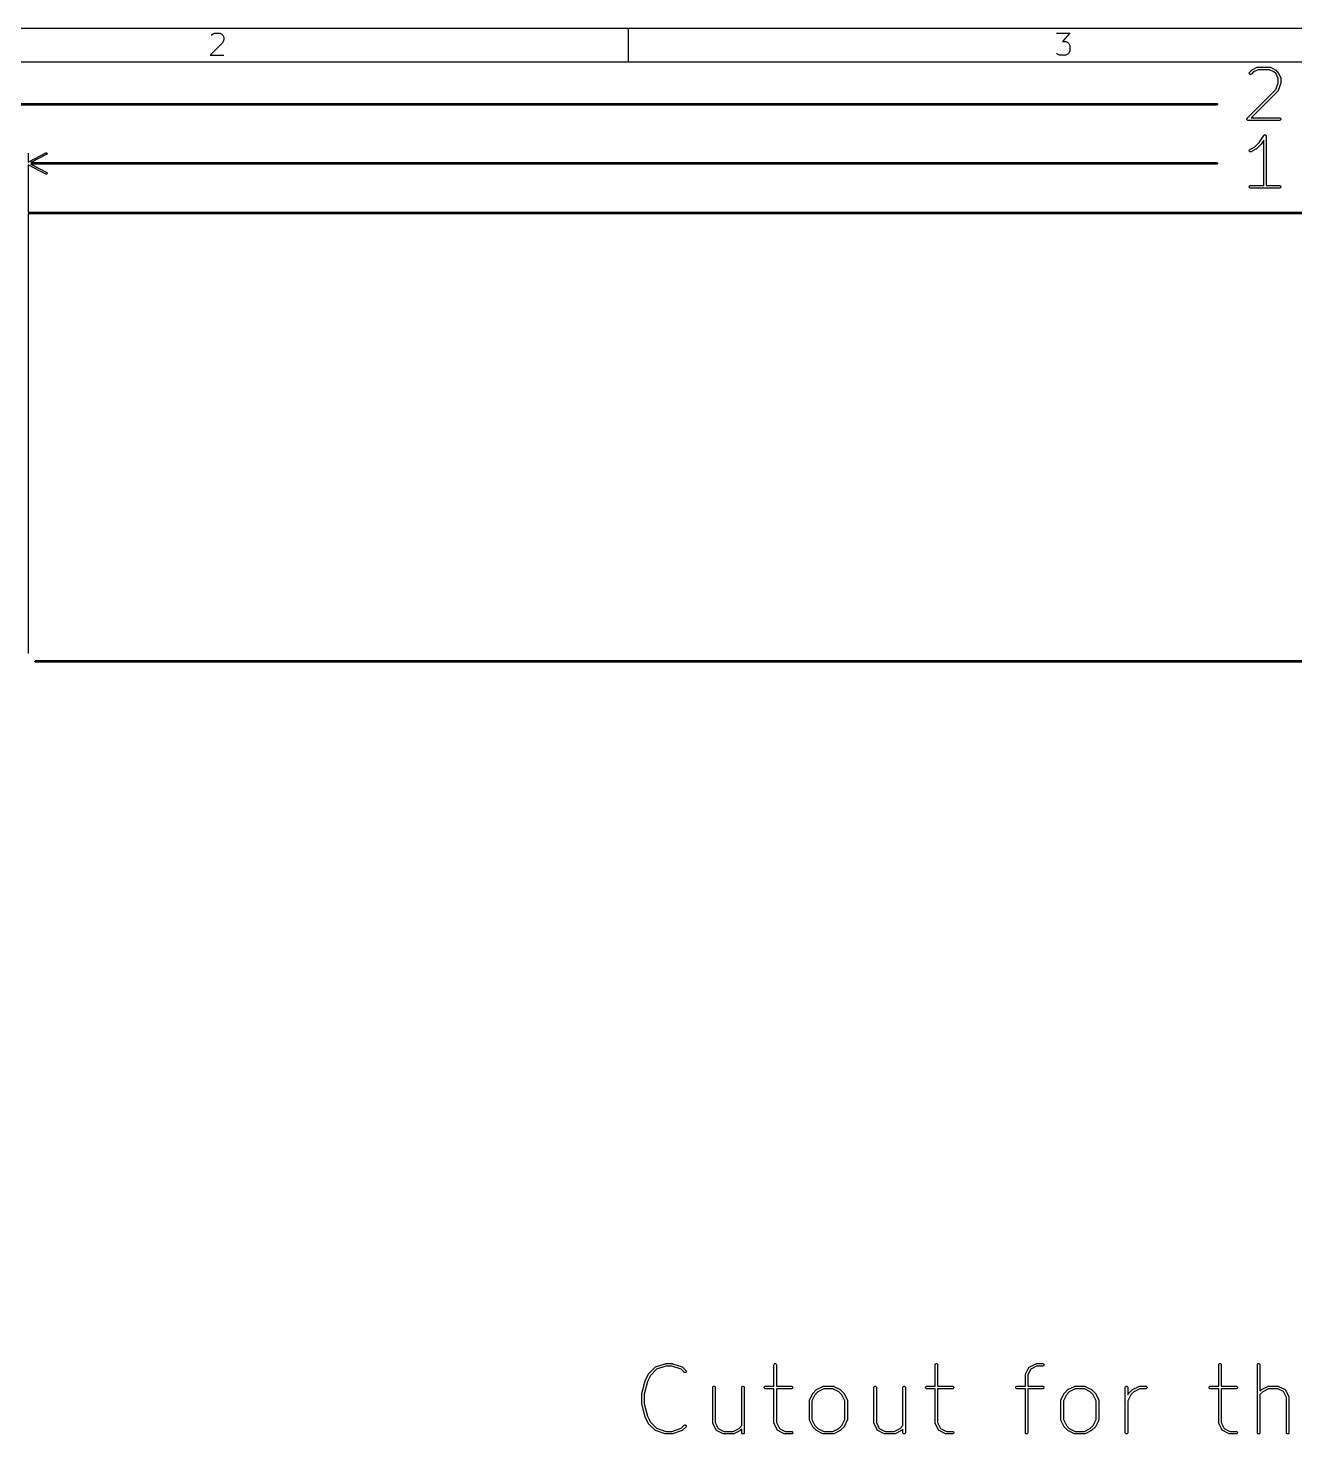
# Model space of a CAD drawing. Header units: inches. Extents: x 0.4 to 11.3, y -7.9 to -0.4.
# Drawn here: x 2.934 to 5.881, y -3.664 to -0.394 of the extents above; entities that cross this region are included whole.
import ezdxf

# ---------------------------------------------------------------- set-up
doc = ezdxf.new("R2010")
doc.units = ezdxf.units.IN
doc.header["$MEASUREMENT"] = 0
doc.layers.add('User.Drawings', color=9, linetype='CONTINUOUS', true_color=0xc2c2c2)

msp = doc.modelspace()

# ---------------------------------------------------------------- linework, layer by layer
at = {"layer": 'BLACK', "linetype": 'CONTINUOUS'}
for p, q in [((0.3937, -0.3937), (11.2993, -0.3937)), ((3.3601, -0.4101), (3.3625, -0.4077)), ((3.3625, -0.4077), (3.3674, -0.4053)), ((3.3674, -0.4053), (3.3796, -0.4053)), ((3.3796, -0.4053), (3.3845, -0.4077)), ((3.3845, -0.4077), (3.3869, -0.4101)), ((3.3869, -0.4101), (3.3893, -0.415)), ((3.3893, -0.4199), (3.3869, -0.4272)), ((3.3893, -0.415), (3.3893, -0.4199)), ((4.3307, -0.4724), (4.3307, -0.3937)), ((5.3262, -0.4053), (5.3578, -0.4053)), ((5.3578, -0.4053), (5.3408, -0.4248)), ((5.3408, -0.4248), (5.3481, -0.4248)), ((5.3481, -0.4248), (5.353, -0.4272)), ((3.3869, -0.4272), (3.3577, -0.4564)), ((3.3577, -0.4564), (3.3893, -0.4564)), ((5.3286, -0.454), (5.3262, -0.4516)), ((5.3335, -0.4564), (5.3286, -0.454)), ((5.3481, -0.4564), (5.3335, -0.4564)), ((5.353, -0.454), (5.3481, -0.4564)), ((5.353, -0.4272), (5.3554, -0.4296)), ((5.3554, -0.4516), (5.353, -0.454)), ((5.3554, -0.4296), (5.3578, -0.4345)), ((5.3578, -0.4467), (5.3554, -0.4516)), ((5.3578, -0.4345), (5.3578, -0.4467)), ((0.4724, -0.4724), (11.2206, -0.4724))]:
    msp.add_line(p, q, dxfattribs=at)
at = {"layer": 'User.Drawings', "linetype": 'CONTINUOUS'}
for p, q in [((5.7817, -0.4906), (5.7818, -0.4906)), ((5.7818, -0.4906), (5.7819, -0.4905)), ((5.7819, -0.4905), (5.7821, -0.4904)), ((5.7821, -0.4904), (5.7934, -0.4848)), ((5.7954, -0.4904), (5.7852, -0.4955)), ((5.7934, -0.4848), (5.7939, -0.4846)), ((5.7939, -0.4846), (5.794, -0.4845)), ((5.794, -0.4845), (5.7941, -0.4845)), ((5.7941, -0.4845), (5.7947, -0.4845)), ((5.7947, -0.4845), (5.8228, -0.4845)), ((5.8221, -0.4904), (5.7954, -0.4904)), ((5.8323, -0.4955), (5.8221, -0.4904)), ((5.8228, -0.4845), (5.8234, -0.4845)), ((5.8234, -0.4845), (5.8235, -0.4845)), ((5.8235, -0.4845), (5.8236, -0.4846)), ((5.8236, -0.4846), (5.8241, -0.4848)), ((5.8241, -0.4848), (5.8354, -0.4904)), ((5.8354, -0.4904), (5.8356, -0.4905)), ((5.8356, -0.4905), (5.8357, -0.4906)), ((5.8357, -0.4906), (5.8358, -0.4906)), ((5.7749, -0.4981), (5.7754, -0.497)), ((5.7749, -0.4992), (5.7749, -0.4981)), ((5.7754, -0.5003), (5.7749, -0.4992)), ((5.7754, -0.497), (5.7757, -0.4966)), ((5.7762, -0.5011), (5.7754, -0.5003)), ((5.7757, -0.4966), (5.7814, -0.4909)), ((5.7773, -0.5015), (5.7762, -0.5011)), ((5.7784, -0.5015), (5.7773, -0.5015)), ((5.7795, -0.5011), (5.7784, -0.5015)), ((5.7799, -0.5007), (5.7795, -0.5011)), ((5.7852, -0.4955), (5.7799, -0.5007)), ((5.7814, -0.4909), (5.7816, -0.4908)), ((5.7816, -0.4907), (5.7817, -0.4906)), ((5.7816, -0.4908), (5.7816, -0.4907)), ((5.8373, -0.5004), (5.8323, -0.4955)), ((5.8358, -0.4906), (5.8359, -0.4907)), ((5.8359, -0.4907), (5.8359, -0.4908)), ((5.8359, -0.4908), (5.8362, -0.4909)), ((5.8362, -0.4909), (5.8418, -0.4966)), ((5.8371, -0.5364), (5.8424, -0.5207)), ((5.8424, -0.5106), (5.8373, -0.5004)), ((5.8418, -0.4966), (5.842, -0.4968)), ((5.842, -0.4968), (5.842, -0.4968)), ((5.842, -0.4968), (5.8421, -0.4969)), ((5.8421, -0.4969), (5.8422, -0.497)), ((5.8422, -0.497), (5.8422, -0.4971)), ((5.8422, -0.4971), (5.8423, -0.4973)), ((5.8423, -0.4973), (5.848, -0.5086)), ((5.8424, -0.5207), (5.8424, -0.5106)), ((5.8481, -0.5221), (5.8425, -0.539)), ((5.848, -0.5086), (5.8482, -0.5091)), ((5.8482, -0.5218), (5.8481, -0.5221)), ((5.8482, -0.5091), (5.8482, -0.5092)), ((5.8482, -0.5092), (5.8482, -0.5093)), ((5.8482, -0.5093), (5.8483, -0.5099)), ((5.8483, -0.5211), (5.8482, -0.5214)), ((5.8482, -0.5214), (5.8483, -0.5215)), ((5.8483, -0.5215), (5.8482, -0.5216)), ((5.8482, -0.5216), (5.8482, -0.5217)), ((5.8482, -0.5217), (5.8482, -0.5218)), ((5.8483, -0.5099), (5.8483, -0.5211)), ((5.7701, -0.6034), (5.8371, -0.5364)), ((5.8418, -0.5401), (5.7793, -0.6026)), ((5.8422, -0.5397), (5.8418, -0.5401)), ((5.8423, -0.5395), (5.8422, -0.5396)), ((5.8422, -0.5396), (5.8422, -0.5397)), ((5.8425, -0.539), (5.8423, -0.5395)), ((1.2077, -0.5689), (5.6992, -0.5689)), ((5.6992, -0.5728), (1.2077, -0.5728)), ((5.6992, -0.5689), (5.7, -0.569)), ((5.7, -0.5727), (5.6992, -0.5728)), ((5.7, -0.569), (5.7011, -0.5701)), ((5.7011, -0.5716), (5.7, -0.5727)), ((5.7011, -0.5701), (5.7011, -0.5716)), ((5.7693, -0.6049), (5.7698, -0.6039)), ((5.7693, -0.6061), (5.7693, -0.6049)), ((5.7698, -0.6072), (5.7693, -0.6061)), ((5.7698, -0.6039), (5.7701, -0.6034)), ((5.7706, -0.608), (5.7698, -0.6072)), ((5.7716, -0.6084), (5.7706, -0.608)), ((5.7722, -0.6085), (5.7716, -0.6084)), ((5.8453, -0.6085), (5.7722, -0.6085)), ((5.7793, -0.6026), (5.8453, -0.6026)), ((5.8453, -0.6026), (5.8459, -0.6026)), ((5.8459, -0.6084), (5.8453, -0.6085)), ((5.8459, -0.6026), (5.847, -0.6031)), ((5.847, -0.608), (5.8459, -0.6084)), ((5.847, -0.6031), (5.8478, -0.6039)), ((5.8478, -0.6072), (5.847, -0.608)), ((5.8478, -0.6039), (5.8482, -0.6049)), ((5.8482, -0.6061), (5.8478, -0.6072)), ((5.8482, -0.6049), (5.8482, -0.6061)), ((5.798, -0.6599), (5.8091, -0.6432)), ((5.8091, -0.6432), (5.8095, -0.6428)), ((5.8091, -0.6432), (5.8091, -0.6432)), ((5.8091, -0.6432), (5.8091, -0.6432)), ((5.8091, -0.6432), (5.8091, -0.6432)), ((5.8095, -0.6428), (5.8097, -0.6426)), ((5.8097, -0.6426), (5.8099, -0.6424)), ((5.8099, -0.6424), (5.8102, -0.6423)), ((5.8102, -0.6423), (5.8104, -0.6422)), ((5.8104, -0.6422), (5.8107, -0.6421)), ((5.8107, -0.6421), (5.811, -0.642)), ((5.811, -0.642), (5.8113, -0.642)), ((5.8113, -0.642), (5.8116, -0.6419)), ((5.8116, -0.6419), (5.8119, -0.642)), ((5.8119, -0.642), (5.8122, -0.642)), ((5.8122, -0.642), (5.8124, -0.6421)), ((5.8124, -0.6421), (5.8127, -0.6422)), ((5.8127, -0.6422), (5.813, -0.6423)), ((5.813, -0.6423), (5.8132, -0.6424)), ((5.8132, -0.6424), (5.8134, -0.6426)), ((5.8134, -0.6426), (5.8137, -0.6428)), ((5.8137, -0.6428), (5.8138, -0.643)), ((5.8138, -0.643), (5.814, -0.6432)), ((5.814, -0.6432), (5.8141, -0.6435)), ((5.8141, -0.6435), (5.8143, -0.6438)), ((5.8143, -0.6438), (5.8144, -0.644)), ((5.8144, -0.644), (5.8145, -0.6443)), ((5.8145, -0.6443), (5.8145, -0.6449)), ((5.8145, -0.6449), (5.8145, -0.6449)), ((5.8145, -0.6449), (5.8145, -0.6449)), ((5.8145, -0.6449), (5.8145, -0.6449)), ((5.8145, -0.6449), (5.8145, -0.76)), ((2.9338, -0.6848), (2.9339, -0.6856)), ((2.9339, -0.7054), (2.9754, -0.6838)), ((2.9339, -0.6856), (2.9339, -0.7054)), ((2.9754, -0.6838), (2.9761, -0.6836)), ((2.9761, -0.6836), (2.9776, -0.6841)), ((2.9778, -0.6868), (2.9772, -0.6873)), ((2.9776, -0.6841), (2.9783, -0.6854)), ((2.9783, -0.6854), (2.9778, -0.6868)), ((5.7749, -0.6783), (5.7753, -0.6772)), ((5.775, -0.6794), (5.7749, -0.6783)), ((5.7755, -0.6804), (5.775, -0.6794)), ((5.7753, -0.6772), (5.776, -0.6763)), ((5.7764, -0.6812), (5.7755, -0.6804)), ((5.776, -0.6763), (5.7765, -0.676)), ((5.7775, -0.6816), (5.7764, -0.6812)), ((5.7765, -0.676), (5.7873, -0.6706)), ((5.7786, -0.6815), (5.7775, -0.6816)), ((5.7792, -0.6813), (5.7786, -0.6815)), ((5.7904, -0.6756), (5.7792, -0.6813)), ((5.7873, -0.6706), (5.798, -0.6599)), ((5.7907, -0.6755), (5.7904, -0.6756)), ((5.7908, -0.6754), (5.7907, -0.6755)), ((5.7907, -0.6755), (5.7907, -0.6755)), ((5.7909, -0.6753), (5.7908, -0.6754)), ((5.7912, -0.6751), (5.7909, -0.6753)), ((5.7909, -0.6753), (5.7909, -0.6753)), ((5.8024, -0.6638), (5.7912, -0.6751)), ((5.8026, -0.6636), (5.8024, -0.6638)), ((5.8024, -0.6638), (5.8024, -0.6638)), ((5.8024, -0.6638), (5.8024, -0.6638)), ((5.8028, -0.6634), (5.8026, -0.6636)), ((5.8086, -0.6546), (5.8028, -0.6634)), ((5.8028, -0.6634), (5.8028, -0.6634)), ((5.8028, -0.6634), (5.8028, -0.6634)), ((5.8086, -0.76), (5.8086, -0.6546)), ((2.9754, -0.7335), (2.9339, -0.7119)), ((2.9339, -0.7119), (2.9339, -0.8221)), ((2.9772, -0.6873), (2.94, -0.7067)), ((2.94, -0.7067), (5.6992, -0.7067)), ((5.6992, -0.7106), (2.94, -0.7106)), ((2.94, -0.7106), (2.9772, -0.73)), ((5.6992, -0.7067), (5.7, -0.7068)), ((5.7, -0.7105), (5.6992, -0.7106)), ((5.7, -0.7068), (5.7011, -0.7079)), ((5.7011, -0.7094), (5.7, -0.7105)), ((5.7011, -0.7079), (5.7011, -0.7094)), ((2.9761, -0.7337), (2.9754, -0.7335)), ((2.9776, -0.7333), (2.9761, -0.7337)), ((2.9772, -0.73), (2.9778, -0.7305)), ((2.9783, -0.7319), (2.9776, -0.7333)), ((2.9778, -0.7305), (2.9783, -0.7319)), ((5.7749, -0.7624), (5.7754, -0.7614)), ((5.7749, -0.7636), (5.7749, -0.7624)), ((5.7754, -0.7646), (5.7749, -0.7636)), ((5.7754, -0.7614), (5.7762, -0.7605)), ((5.7762, -0.7654), (5.7754, -0.7646)), ((5.7762, -0.7605), (5.7773, -0.7601)), ((5.7773, -0.7659), (5.7762, -0.7654)), ((5.7773, -0.7601), (5.7778, -0.76)), ((5.7778, -0.7659), (5.7773, -0.7659)), ((5.7778, -0.76), (5.8086, -0.76)), ((5.8453, -0.7659), (5.7778, -0.7659)), ((5.8145, -0.76), (5.8453, -0.76)), ((5.8453, -0.76), (5.8459, -0.7601)), ((5.8459, -0.7659), (5.8453, -0.7659)), ((5.8459, -0.7601), (5.847, -0.7605)), ((5.847, -0.7654), (5.8459, -0.7659)), ((5.847, -0.7605), (5.8478, -0.7614)), ((5.8478, -0.7646), (5.847, -0.7654)), ((5.8478, -0.7614), (5.8482, -0.7624)), ((5.8482, -0.7636), (5.8478, -0.7646)), ((5.8482, -0.7624), (5.8482, -0.7636)), ((2.9339, -0.8221), (8.9142, -0.8221)), ((8.9142, -0.826), (2.9339, -0.826)), ((2.9339, -0.826), (2.9339, -1.8477)), ((2.9339, -1.8477), (2.9338, -1.8484)), ((2.9498, -1.8666), (2.9509, -1.8655)), ((2.9498, -1.8681), (2.9498, -1.8666)), ((2.9509, -1.8692), (2.9498, -1.8681)), ((2.9509, -1.8655), (2.9516, -1.8654)), ((2.9516, -1.8693), (2.9509, -1.8692)), ((2.9516, -1.8654), (10.8774, -1.8654)), ((10.8511, -1.8693), (2.9516, -1.8693)), ((4.3694, -3.5402), (4.3769, -3.5252)), ((4.382, -3.5283), (4.3749, -3.5426)), ((4.3769, -3.5252), (4.3771, -3.525)), ((4.3771, -3.5249), (4.3772, -3.5248)), ((4.3771, -3.525), (4.3771, -3.5249)), ((4.3772, -3.5248), (4.3773, -3.5247)), ((4.3773, -3.5247), (4.3775, -3.5245)), ((4.3773, -3.5247), (4.3773, -3.5247)), ((4.3775, -3.5245), (4.3925, -3.5095)), ((4.3962, -3.5141), (4.382, -3.5283)), ((4.3925, -3.5095), (4.3929, -3.5091)), ((4.3929, -3.5091), (4.393, -3.509)), ((4.393, -3.509), (4.3931, -3.509)), ((4.3931, -3.509), (4.3937, -3.5087)), ((4.3937, -3.5087), (4.4161, -3.5012)), ((4.4176, -3.507), (4.3962, -3.5141)), ((4.4161, -3.5012), (4.4164, -3.5012)), ((4.4164, -3.5012), (4.4165, -3.5011)), ((4.4165, -3.5011), (4.4166, -3.5011)), ((4.4166, -3.5011), (4.4167, -3.5011)), ((4.4167, -3.5011), (4.4168, -3.5011)), ((4.4168, -3.5011), (4.4171, -3.5011)), ((4.4171, -3.5011), (4.4321, -3.5011)), ((4.4316, -3.507), (4.4176, -3.507)), ((4.453, -3.5141), (4.4316, -3.507)), ((4.4321, -3.5011), (4.4324, -3.5011)), ((4.4324, -3.5011), (4.4325, -3.5011)), ((4.4325, -3.5011), (4.4326, -3.5011)), ((4.4326, -3.5011), (4.4327, -3.5011)), ((4.4327, -3.5011), (4.4327, -3.5012)), ((4.4327, -3.5012), (4.433, -3.5012)), ((4.433, -3.5012), (4.4555, -3.5087)), ((4.46, -3.5211), (4.453, -3.5141)), ((4.4555, -3.5087), (4.456, -3.509)), ((4.456, -3.509), (4.4561, -3.509)), ((4.4561, -3.509), (4.4562, -3.5091)), ((4.4562, -3.5091), (4.4567, -3.5095)), ((4.4567, -3.5095), (4.4642, -3.517)), ((4.4604, -3.5215), (4.46, -3.5211)), ((4.4615, -3.5219), (4.4604, -3.5215)), ((4.4627, -3.5219), (4.4615, -3.5219)), ((4.4637, -3.5215), (4.4627, -3.5219)), ((4.4645, -3.5207), (4.4637, -3.5215)), ((4.4642, -3.517), (4.4645, -3.5174)), ((4.4645, -3.5174), (4.465, -3.5185)), ((4.465, -3.5196), (4.4645, -3.5207)), ((4.465, -3.5185), (4.465, -3.5196)), ((4.6691, -3.504), (4.6692, -3.5035)), ((4.6691, -3.5536), (4.6691, -3.504)), ((4.6692, -3.5035), (4.6696, -3.5024)), ((4.6696, -3.5024), (4.6704, -3.5016)), ((4.6704, -3.5016), (4.6715, -3.5011)), ((4.6715, -3.5011), (4.6726, -3.5011)), ((4.6726, -3.5011), (4.6737, -3.5016)), ((4.6737, -3.5016), (4.6745, -3.5024)), ((4.6745, -3.5024), (4.6749, -3.5035)), ((4.6749, -3.5035), (4.675, -3.504)), ((4.675, -3.504), (4.675, -3.5536)), ((5.0441, -3.5035), (5.0445, -3.5024)), ((5.0441, -3.504), (5.0441, -3.5035)), ((5.0441, -3.5536), (5.0441, -3.504)), ((5.0445, -3.5024), (5.0454, -3.5016)), ((5.0454, -3.5016), (5.0464, -3.5011)), ((5.0464, -3.5011), (5.0476, -3.5011)), ((5.0476, -3.5011), (5.0486, -3.5016)), ((5.0486, -3.5016), (5.0495, -3.5024)), ((5.0495, -3.5024), (5.0499, -3.5035)), ((5.0499, -3.5035), (5.05, -3.504)), ((5.05, -3.504), (5.05, -3.5536)), ((5.254, -3.5265), (5.2541, -3.526)), ((5.254, -3.5536), (5.254, -3.5265)), ((5.2541, -3.5258), (5.2543, -3.5252)), ((5.2541, -3.5259), (5.2541, -3.5258)), ((5.2541, -3.526), (5.2541, -3.5259)), ((5.2543, -3.5252), (5.2618, -3.5102)), ((5.2667, -3.5137), (5.2599, -3.5272)), ((5.2599, -3.5272), (5.2599, -3.5536)), ((5.2618, -3.5102), (5.2619, -3.5101)), ((5.2619, -3.5101), (5.262, -3.51)), ((5.2619, -3.5101), (5.2619, -3.5101)), ((5.262, -3.51), (5.2621, -3.5097)), ((5.2621, -3.5097), (5.2624, -3.5095)), ((5.2624, -3.5095), (5.2627, -3.5092)), ((5.2627, -3.5092), (5.263, -3.509)), ((5.263, -3.509), (5.263, -3.509)), ((5.263, -3.509), (5.2631, -3.509)), ((5.2631, -3.509), (5.2632, -3.5089)), ((5.2632, -3.5089), (5.2782, -3.5014)), ((5.2802, -3.507), (5.2667, -3.5137)), ((5.2782, -3.5014), (5.2787, -3.5012)), ((5.2787, -3.5012), (5.2788, -3.5012)), ((5.2788, -3.5012), (5.2789, -3.5011)), ((5.2789, -3.5011), (5.2795, -3.5011)), ((5.2795, -3.5011), (5.2945, -3.5011)), ((5.2945, -3.507), (5.2802, -3.507)), ((5.2945, -3.5011), (5.295, -3.5011)), ((5.295, -3.5069), (5.2945, -3.507)), ((5.295, -3.5011), (5.2961, -3.5016)), ((5.2961, -3.5065), (5.295, -3.5069)), ((5.2961, -3.5016), (5.2969, -3.5024)), ((5.2969, -3.5057), (5.2961, -3.5065)), ((5.2969, -3.5024), (5.2974, -3.5035)), ((5.2974, -3.5046), (5.2969, -3.5057)), ((5.2974, -3.5035), (5.2974, -3.5046)), ((5.704, -3.5035), (5.7045, -3.5024)), ((5.704, -3.504), (5.704, -3.5035)), ((5.704, -3.5536), (5.704, -3.504)), ((5.7045, -3.5024), (5.7053, -3.5016)), ((5.7053, -3.5016), (5.7063, -3.5011)), ((5.7063, -3.5011), (5.7075, -3.5011)), ((5.7075, -3.5011), (5.7086, -3.5016)), ((5.7086, -3.5016), (5.7094, -3.5024)), ((5.7094, -3.5024), (5.7098, -3.5035)), ((5.7098, -3.5035), (5.7099, -3.504)), ((5.7099, -3.504), (5.7099, -3.5536)), ((5.794, -3.5035), (5.7945, -3.5024)), ((5.794, -3.504), (5.794, -3.5035)), ((5.794, -3.6615), (5.794, -3.504)), ((5.7945, -3.5024), (5.7953, -3.5016)), ((5.7953, -3.5016), (5.7963, -3.5011)), ((5.7963, -3.5011), (5.7975, -3.5011)), ((5.7975, -3.5011), (5.7986, -3.5016)), ((5.7986, -3.5016), (5.7994, -3.5024)), ((5.7994, -3.5024), (5.7998, -3.5035)), ((5.7998, -3.5035), (5.7999, -3.504)), ((5.7999, -3.504), (5.7999, -3.5644)), ((4.3617, -3.5708), (4.3692, -3.5408)), ((4.3749, -3.5426), (4.3675, -3.5719)), ((4.3692, -3.5408), (4.3693, -3.5405)), ((4.3692, -3.5408), (4.3692, -3.5408)), ((4.3692, -3.5408), (4.3692, -3.5408)), ((4.3693, -3.5405), (4.3694, -3.5403)), ((4.3694, -3.5403), (4.3694, -3.5402)), ((4.3694, -3.5403), (4.3694, -3.5403)), ((4.5266, -3.5565), (4.5267, -3.556)), ((4.5266, -3.639), (4.5266, -3.5565)), ((4.5267, -3.556), (4.5271, -3.5549)), ((4.5271, -3.5549), (4.5279, -3.5541)), ((4.5279, -3.5541), (4.529, -3.5536)), ((4.529, -3.5536), (4.5301, -3.5536)), ((4.5301, -3.5536), (4.5312, -3.5541)), ((4.5312, -3.5541), (4.532, -3.5549)), ((4.532, -3.5549), (4.5325, -3.556)), ((4.5325, -3.556), (4.5325, -3.5565)), ((4.5325, -3.5565), (4.5325, -3.6383)), ((4.5941, -3.5565), (4.5942, -3.556)), ((4.5941, -3.6453), (4.5941, -3.5565)), ((4.5942, -3.556), (4.5946, -3.5549)), ((4.5946, -3.5549), (4.5954, -3.5541)), ((4.5954, -3.5541), (4.5965, -3.5536)), ((4.5965, -3.5536), (4.5976, -3.5536)), ((4.5976, -3.5536), (4.5987, -3.5541)), ((4.5987, -3.5541), (4.5995, -3.5549)), ((4.5995, -3.5549), (4.6, -3.556)), ((4.6, -3.556), (4.6, -3.5565)), ((4.6, -3.5565), (4.6, -3.6615)), ((4.6467, -3.556), (4.6471, -3.5549)), ((4.6467, -3.5571), (4.6467, -3.556)), ((4.6471, -3.5582), (4.6467, -3.5571)), ((4.6471, -3.5549), (4.6479, -3.5541)), ((4.6479, -3.559), (4.6471, -3.5582)), ((4.6479, -3.5541), (4.649, -3.5536)), ((4.649, -3.5594), (4.6479, -3.559)), ((4.649, -3.5536), (4.6496, -3.5536)), ((4.6496, -3.5595), (4.649, -3.5594)), ((4.6496, -3.5536), (4.6691, -3.5536)), ((4.6691, -3.5595), (4.6496, -3.5595)), ((4.6691, -3.639), (4.6691, -3.5595)), ((4.675, -3.5536), (4.7095, -3.5536)), ((4.7095, -3.5595), (4.675, -3.5595)), ((4.675, -3.5595), (4.675, -3.6383)), ((4.7095, -3.5536), (4.7101, -3.5536)), ((4.7101, -3.5594), (4.7095, -3.5595)), ((4.7101, -3.5536), (4.7112, -3.5541)), ((4.7112, -3.559), (4.7101, -3.5594)), ((4.7112, -3.5541), (4.712, -3.5549)), ((4.712, -3.5582), (4.7112, -3.559)), ((4.712, -3.5549), (4.7124, -3.556)), ((4.7124, -3.5571), (4.712, -3.5582)), ((4.7124, -3.556), (4.7124, -3.5571)), ((4.76, -3.5694), (4.7675, -3.5619)), ((4.7675, -3.5619), (4.7677, -3.5618)), ((4.7677, -3.5617), (4.7678, -3.5616)), ((4.7677, -3.5618), (4.7677, -3.5617)), ((4.7678, -3.5616), (4.7679, -3.5616)), ((4.7679, -3.5616), (4.768, -3.5615)), ((4.768, -3.5615), (4.7682, -3.5614)), ((4.7682, -3.5614), (4.7832, -3.5539)), ((4.7852, -3.5595), (4.7713, -3.5665)), ((4.7832, -3.5539), (4.7838, -3.5537)), ((4.7838, -3.5537), (4.7839, -3.5537)), ((4.7839, -3.5537), (4.784, -3.5536)), ((4.784, -3.5536), (4.7845, -3.5536)), ((4.7845, -3.5536), (4.807, -3.5536)), ((4.8063, -3.5595), (4.7852, -3.5595)), ((4.8203, -3.5665), (4.8063, -3.5595)), ((4.807, -3.5536), (4.8076, -3.5536)), ((4.8076, -3.5536), (4.8077, -3.5537)), ((4.8077, -3.5537), (4.8078, -3.5537)), ((4.8078, -3.5537), (4.8084, -3.5539)), ((4.8084, -3.5539), (4.8234, -3.5614)), ((4.8234, -3.5614), (4.8236, -3.5615)), ((4.8236, -3.5615), (4.8237, -3.5616)), ((4.8237, -3.5616), (4.8238, -3.5616)), ((4.8238, -3.5616), (4.8238, -3.5617)), ((4.8238, -3.5617), (4.8239, -3.5618)), ((4.8239, -3.5618), (4.8241, -3.5619)), ((4.8241, -3.5619), (4.8316, -3.5694)), ((4.9016, -3.556), (4.9021, -3.5549)), ((4.9016, -3.5565), (4.9016, -3.556)), ((4.9016, -3.639), (4.9016, -3.5565)), ((4.9021, -3.5549), (4.9029, -3.5541)), ((4.9029, -3.5541), (4.9039, -3.5536)), ((4.9039, -3.5536), (4.9051, -3.5536)), ((4.9051, -3.5536), (4.9062, -3.5541)), ((4.9062, -3.5541), (4.907, -3.5549)), ((4.907, -3.5549), (4.9074, -3.556)), ((4.9074, -3.556), (4.9075, -3.5565)), ((4.9075, -3.5565), (4.9075, -3.6383)), ((4.9691, -3.556), (4.9696, -3.5549)), ((4.9691, -3.5565), (4.9691, -3.556)), ((4.9691, -3.6453), (4.9691, -3.5565)), ((4.9696, -3.5549), (4.9704, -3.5541)), ((4.9704, -3.5541), (4.9714, -3.5536)), ((4.9714, -3.5536), (4.9726, -3.5536)), ((4.9726, -3.5536), (4.9737, -3.5541)), ((4.9737, -3.5541), (4.9745, -3.5549)), ((4.9745, -3.5549), (4.9749, -3.556)), ((4.9749, -3.556), (4.975, -3.5565)), ((4.975, -3.5565), (4.975, -3.6615)), ((5.0216, -3.556), (5.0221, -3.5549)), ((5.0216, -3.5571), (5.0216, -3.556)), ((5.0221, -3.5582), (5.0216, -3.5571)), ((5.0221, -3.5549), (5.0229, -3.5541)), ((5.0229, -3.559), (5.0221, -3.5582)), ((5.0229, -3.5541), (5.0239, -3.5536)), ((5.0239, -3.5594), (5.0229, -3.559)), ((5.0239, -3.5536), (5.0245, -3.5536)), ((5.0245, -3.5595), (5.0239, -3.5594)), ((5.0245, -3.5536), (5.0441, -3.5536)), ((5.0441, -3.5595), (5.0245, -3.5595)), ((5.0441, -3.639), (5.0441, -3.5595)), ((5.05, -3.5536), (5.0845, -3.5536)), ((5.0845, -3.5595), (5.05, -3.5595)), ((5.05, -3.5595), (5.05, -3.6383)), ((5.0845, -3.5536), (5.0851, -3.5536)), ((5.0851, -3.5594), (5.0845, -3.5595)), ((5.0851, -3.5536), (5.0861, -3.5541)), ((5.0861, -3.559), (5.0851, -3.5594)), ((5.0861, -3.5541), (5.087, -3.5549)), ((5.087, -3.5582), (5.0861, -3.559)), ((5.087, -3.5549), (5.0874, -3.556)), ((5.0874, -3.5571), (5.087, -3.5582)), ((5.0874, -3.556), (5.0874, -3.5571)), ((5.2316, -3.556), (5.232, -3.5549)), ((5.2316, -3.5571), (5.2316, -3.556)), ((5.232, -3.5582), (5.2316, -3.5571)), ((5.232, -3.5549), (5.2328, -3.5541)), ((5.2328, -3.559), (5.232, -3.5582)), ((5.2328, -3.5541), (5.2339, -3.5536)), ((5.2339, -3.5594), (5.2328, -3.559)), ((5.2339, -3.5536), (5.2345, -3.5536)), ((5.2345, -3.5595), (5.2339, -3.5594)), ((5.2345, -3.5536), (5.254, -3.5536)), ((5.254, -3.5595), (5.2345, -3.5595)), ((5.254, -3.6615), (5.254, -3.5595)), ((5.2599, -3.5536), (5.2945, -3.5536)), ((5.2945, -3.5595), (5.2599, -3.5595)), ((5.2599, -3.5595), (5.2599, -3.6615)), ((5.2945, -3.5536), (5.295, -3.5536)), ((5.295, -3.5594), (5.2945, -3.5595)), ((5.295, -3.5536), (5.2961, -3.5541)), ((5.2961, -3.559), (5.295, -3.5594)), ((5.2961, -3.5541), (5.2969, -3.5549)), ((5.2969, -3.5582), (5.2961, -3.559)), ((5.2969, -3.5549), (5.2974, -3.556)), ((5.2974, -3.5571), (5.2969, -3.5582)), ((5.2974, -3.556), (5.2974, -3.5571)), ((5.3449, -3.5694), (5.3524, -3.5619)), ((5.3524, -3.5619), (5.3526, -3.5618)), ((5.3526, -3.5618), (5.3527, -3.5617)), ((5.3527, -3.5617), (5.3527, -3.5616)), ((5.3527, -3.5616), (5.3528, -3.5616)), ((5.3528, -3.5616), (5.3529, -3.5615)), ((5.3529, -3.5615), (5.3531, -3.5614)), ((5.3531, -3.5614), (5.3681, -3.5539)), ((5.3702, -3.5595), (5.3562, -3.5665)), ((5.3681, -3.5539), (5.3687, -3.5537)), ((5.3687, -3.5537), (5.3688, -3.5537)), ((5.3688, -3.5537), (5.3689, -3.5536)), ((5.3689, -3.5536), (5.3695, -3.5536)), ((5.3695, -3.5536), (5.392, -3.5536)), ((5.3913, -3.5595), (5.3702, -3.5595)), ((5.4052, -3.5665), (5.3913, -3.5595)), ((5.392, -3.5536), (5.3925, -3.5536)), ((5.3925, -3.5536), (5.3926, -3.5537)), ((5.3926, -3.5537), (5.3927, -3.5537)), ((5.3927, -3.5537), (5.3933, -3.5539)), ((5.3933, -3.5539), (5.4083, -3.5614)), ((5.4083, -3.5614), (5.4085, -3.5615)), ((5.4085, -3.5615), (5.4086, -3.5616)), ((5.4086, -3.5616), (5.4087, -3.5616)), ((5.4087, -3.5616), (5.4088, -3.5617)), ((5.4088, -3.5617), (5.4088, -3.5618)), ((5.4088, -3.5618), (5.409, -3.5619)), ((5.409, -3.5619), (5.4165, -3.5694)), ((5.4865, -3.5565), (5.4866, -3.556)), ((5.4865, -3.6615), (5.4865, -3.5565)), ((5.4866, -3.556), (5.487, -3.5549)), ((5.487, -3.5549), (5.4878, -3.5541)), ((5.4878, -3.5541), (5.4889, -3.5536)), ((5.4889, -3.5536), (5.49, -3.5536)), ((5.49, -3.5536), (5.4911, -3.5541)), ((5.4911, -3.5541), (5.4919, -3.5549)), ((5.4919, -3.5549), (5.4923, -3.556)), ((5.4923, -3.556), (5.4924, -3.5565)), ((5.4924, -3.5565), (5.4924, -3.574)), ((5.4949, -3.5694), (5.5024, -3.5619)), ((5.5024, -3.5619), (5.5026, -3.5618)), ((5.5026, -3.5617), (5.5027, -3.5616)), ((5.5026, -3.5618), (5.5026, -3.5617)), ((5.5027, -3.5616), (5.5028, -3.5616)), ((5.5028, -3.5616), (5.5029, -3.5615)), ((5.5029, -3.5615), (5.5031, -3.5614)), ((5.5031, -3.5614), (5.5181, -3.5539)), ((5.5201, -3.5595), (5.5062, -3.5665)), ((5.5181, -3.5539), (5.5187, -3.5537)), ((5.5187, -3.5537), (5.5188, -3.5537)), ((5.5188, -3.5537), (5.5189, -3.5536)), ((5.5189, -3.5536), (5.5194, -3.5536)), ((5.5194, -3.5536), (5.5344, -3.5536)), ((5.5344, -3.5595), (5.5201, -3.5595)), ((5.5344, -3.5536), (5.535, -3.5536)), ((5.535, -3.5594), (5.5344, -3.5595)), ((5.535, -3.5536), (5.5361, -3.5541)), ((5.5361, -3.559), (5.535, -3.5594)), ((5.5361, -3.5541), (5.5369, -3.5549)), ((5.5369, -3.5582), (5.5361, -3.559)), ((5.5369, -3.5549), (5.5373, -3.556)), ((5.5373, -3.5571), (5.5369, -3.5582)), ((5.5373, -3.556), (5.5373, -3.5571)), ((5.6815, -3.556), (5.682, -3.5549)), ((5.6815, -3.5571), (5.6815, -3.556)), ((5.682, -3.5582), (5.6815, -3.5571)), ((5.682, -3.5549), (5.6828, -3.5541)), ((5.6828, -3.559), (5.682, -3.5582)), ((5.6828, -3.5541), (5.6838, -3.5536)), ((5.6838, -3.5594), (5.6828, -3.559)), ((5.6838, -3.5536), (5.6844, -3.5536)), ((5.6844, -3.5595), (5.6838, -3.5594)), ((5.6844, -3.5536), (5.704, -3.5536)), ((5.704, -3.5595), (5.6844, -3.5595)), ((5.704, -3.639), (5.704, -3.5595)), ((5.7099, -3.5536), (5.7444, -3.5536)), ((5.7444, -3.5595), (5.7099, -3.5595)), ((5.7099, -3.5595), (5.7099, -3.6383)), ((5.7444, -3.5536), (5.745, -3.5536)), ((5.745, -3.5594), (5.7444, -3.5595)), ((5.745, -3.5536), (5.7461, -3.5541)), ((5.7461, -3.559), (5.745, -3.5594)), ((5.7461, -3.5541), (5.7469, -3.5549)), ((5.7469, -3.5582), (5.7461, -3.559)), ((5.7469, -3.5549), (5.7473, -3.556)), ((5.7473, -3.5571), (5.7469, -3.5582)), ((5.7473, -3.556), (5.7473, -3.5571)), ((5.7999, -3.5644), (5.8023, -3.5619)), ((5.8023, -3.5619), (5.8025, -3.5618)), ((5.8025, -3.5618), (5.8026, -3.5617)), ((5.8026, -3.5617), (5.8027, -3.5616)), ((5.8027, -3.5616), (5.8028, -3.5616)), ((5.8028, -3.5615), (5.8031, -3.5614)), ((5.8028, -3.5616), (5.8028, -3.5615)), ((5.8031, -3.5614), (5.8181, -3.5539)), ((5.8201, -3.5595), (5.8062, -3.5665)), ((5.8181, -3.5539), (5.8186, -3.5537)), ((5.8186, -3.5537), (5.8187, -3.5537)), ((5.8187, -3.5537), (5.8188, -3.5536)), ((5.8188, -3.5536), (5.8194, -3.5536)), ((5.8194, -3.5536), (5.8419, -3.5536)), ((5.8412, -3.5595), (5.8201, -3.5595)), ((5.8547, -3.5662), (5.8412, -3.5595)), ((5.8419, -3.5536), (5.8425, -3.5536)), ((5.8425, -3.5536), (5.8426, -3.5537)), ((5.8426, -3.5537), (5.8427, -3.5537)), ((5.8427, -3.5537), (5.8432, -3.5539)), ((5.8432, -3.5539), (5.8582, -3.5614)), ((5.8582, -3.5614), (5.8583, -3.5615)), ((5.8583, -3.5615), (5.8584, -3.5615)), ((5.8584, -3.5615), (5.8584, -3.5615)), ((5.8584, -3.5615), (5.8587, -3.5617)), ((5.8587, -3.5617), (5.859, -3.562)), ((5.859, -3.562), (5.8592, -3.5622)), ((5.8592, -3.5622), (5.8594, -3.5625)), ((5.8594, -3.5625), (5.8595, -3.5626)), ((5.8595, -3.5626), (5.8595, -3.5626)), ((5.8595, -3.5626), (5.8595, -3.5627)), ((5.8595, -3.5627), (5.867, -3.5777)), ((4.3616, -3.5714), (4.3617, -3.5712)), ((4.3616, -3.5715), (4.3616, -3.5714)), ((4.3616, -3.5714), (4.3616, -3.5714)), ((4.3616, -3.594), (4.3616, -3.5715)), ((4.3616, -3.5941), (4.3616, -3.594)), ((4.3616, -3.5942), (4.3616, -3.5941)), ((4.3617, -3.5944), (4.3616, -3.5942)), ((4.3617, -3.5709), (4.3617, -3.5708)), ((4.3617, -3.571), (4.3617, -3.5709)), ((4.3617, -3.5712), (4.3617, -3.571)), ((4.3617, -3.5946), (4.3617, -3.5944)), ((4.3617, -3.5947), (4.3617, -3.5946)), ((4.3617, -3.5946), (4.3617, -3.5946)), ((4.3692, -3.6247), (4.3617, -3.5947)), ((4.3675, -3.5719), (4.3675, -3.5937)), ((4.3675, -3.5937), (4.3749, -3.623)), ((4.7516, -3.586), (4.7517, -3.5859)), ((4.7516, -3.5865), (4.7516, -3.586)), ((4.7516, -3.6315), (4.7516, -3.5865)), ((4.7517, -3.5858), (4.7519, -3.5852)), ((4.7517, -3.5859), (4.7517, -3.5858)), ((4.7519, -3.5852), (4.7594, -3.5702)), ((4.7645, -3.5733), (4.7575, -3.5872)), ((4.7575, -3.5872), (4.7575, -3.6308)), ((4.7594, -3.5702), (4.7596, -3.57)), ((4.7596, -3.5699), (4.7597, -3.5698)), ((4.7596, -3.57), (4.7596, -3.5699)), ((4.7597, -3.5698), (4.7597, -3.5697)), ((4.7597, -3.5697), (4.7598, -3.5697)), ((4.7598, -3.5697), (4.76, -3.5694)), ((4.7713, -3.5665), (4.7645, -3.5733)), ((4.8271, -3.5733), (4.8203, -3.5665)), ((4.8341, -3.5872), (4.8271, -3.5733)), ((4.8316, -3.5694), (4.8318, -3.5697)), ((4.8318, -3.5697), (4.8319, -3.5697)), ((4.8319, -3.5697), (4.8319, -3.5698)), ((4.8319, -3.5698), (4.832, -3.5699)), ((4.832, -3.5699), (4.832, -3.57)), ((4.832, -3.57), (4.8322, -3.5702)), ((4.8322, -3.5702), (4.8397, -3.5852)), ((4.8341, -3.6308), (4.8341, -3.5872)), ((4.8397, -3.5852), (4.8399, -3.5858)), ((4.8399, -3.5858), (4.8399, -3.5859)), ((4.8399, -3.5859), (4.8399, -3.586)), ((4.8399, -3.586), (4.84, -3.5865)), ((4.84, -3.5865), (4.84, -3.6315)), ((5.3365, -3.5865), (5.3366, -3.586)), ((5.3365, -3.6315), (5.3365, -3.5865)), ((5.3366, -3.5858), (5.3368, -3.5852)), ((5.3366, -3.5859), (5.3366, -3.5858)), ((5.3366, -3.586), (5.3366, -3.5859)), ((5.3368, -3.5852), (5.3443, -3.5702)), ((5.3494, -3.5733), (5.3424, -3.5872)), ((5.3424, -3.5872), (5.3424, -3.6308)), ((5.3443, -3.5702), (5.3445, -3.57)), ((5.3445, -3.5699), (5.3446, -3.5698)), ((5.3445, -3.57), (5.3445, -3.5699)), ((5.3446, -3.5698), (5.3446, -3.5697)), ((5.3446, -3.5697), (5.3447, -3.5697)), ((5.3447, -3.5697), (5.3449, -3.5694)), ((5.3562, -3.5665), (5.3494, -3.5733)), ((5.412, -3.5733), (5.4052, -3.5665)), ((5.419, -3.5872), (5.412, -3.5733)), ((5.4165, -3.5694), (5.4167, -3.5697)), ((5.4167, -3.5697), (5.4168, -3.5697)), ((5.4168, -3.5697), (5.4168, -3.5698)), ((5.4168, -3.5698), (5.4169, -3.5699)), ((5.4169, -3.5699), (5.4169, -3.57)), ((5.4169, -3.57), (5.4171, -3.5702)), ((5.4171, -3.5702), (5.4246, -3.5852)), ((5.419, -3.6308), (5.419, -3.5872)), ((5.4246, -3.5852), (5.4248, -3.5858)), ((5.4248, -3.5858), (5.4248, -3.5859)), ((5.4248, -3.5859), (5.4249, -3.586)), ((5.4249, -3.586), (5.4249, -3.5865)), ((5.4249, -3.5865), (5.4249, -3.6315)), ((5.4924, -3.574), (5.4943, -3.5702)), ((5.4994, -3.5733), (5.4924, -3.5872)), ((5.4924, -3.5872), (5.4924, -3.6615)), ((5.4943, -3.5702), (5.4945, -3.57)), ((5.4945, -3.5699), (5.4946, -3.5698)), ((5.4945, -3.57), (5.4945, -3.5699)), ((5.4946, -3.5698), (5.4946, -3.5697)), ((5.4946, -3.5697), (5.4947, -3.5697)), ((5.4947, -3.5697), (5.4949, -3.5694)), ((5.5062, -3.5665), (5.4994, -3.5733)), ((5.8062, -3.5665), (5.7999, -3.5728)), ((5.7999, -3.5728), (5.7999, -3.6615)), ((5.8614, -3.5797), (5.8547, -3.5662)), ((5.8614, -3.6615), (5.8614, -3.5797)), ((5.867, -3.5777), (5.8673, -3.5783)), ((5.8673, -3.5783), (5.8673, -3.5784)), ((5.8673, -3.5784), (5.8673, -3.5785)), ((5.8673, -3.5785), (5.8674, -3.579)), ((5.8674, -3.579), (5.8674, -3.6615)), ((4.3692, -3.6248), (4.3692, -3.6247)), ((4.3693, -3.625), (4.3692, -3.6248)), ((4.3692, -3.6248), (4.3692, -3.6248)), ((4.3694, -3.6253), (4.3693, -3.625)), ((4.3769, -3.6403), (4.3694, -3.6253)), ((4.3694, -3.6253), (4.3694, -3.6253)), ((4.3694, -3.6253), (4.3694, -3.6253)), ((4.3749, -3.623), (4.382, -3.6373)), ((4.3771, -3.6406), (4.3769, -3.6403)), ((4.3771, -3.6407), (4.3771, -3.6406)), ((4.3772, -3.6407), (4.3771, -3.6407)), ((4.3773, -3.6408), (4.3772, -3.6407)), ((4.3773, -3.6409), (4.3773, -3.6408)), ((4.3775, -3.6411), (4.3773, -3.6409)), ((4.3925, -3.6561), (4.3775, -3.6411)), ((4.382, -3.6373), (4.3962, -3.6514)), ((4.3929, -3.6565), (4.3925, -3.6561)), ((4.393, -3.6565), (4.3929, -3.6565)), ((4.3931, -3.6566), (4.393, -3.6565)), ((4.3937, -3.6568), (4.3931, -3.6566)), ((4.4161, -3.6643), (4.3937, -3.6568)), ((4.3962, -3.6514), (4.4176, -3.6586)), ((4.4176, -3.6586), (4.4316, -3.6586)), ((4.4316, -3.6586), (4.453, -3.6514)), ((4.4555, -3.6568), (4.433, -3.6643)), ((4.453, -3.6514), (4.46, -3.6444)), ((4.456, -3.6566), (4.4555, -3.6568)), ((4.4561, -3.6565), (4.456, -3.6566)), ((4.4562, -3.6565), (4.4561, -3.6565)), ((4.4567, -3.6561), (4.4562, -3.6565)), ((4.4642, -3.6486), (4.4567, -3.6561)), ((4.46, -3.6444), (4.4604, -3.6441)), ((4.4604, -3.6441), (4.4615, -3.6436)), ((4.4615, -3.6436), (4.4627, -3.6436)), ((4.4627, -3.6436), (4.4637, -3.6441)), ((4.4637, -3.6441), (4.4645, -3.6449)), ((4.4645, -3.6482), (4.4642, -3.6486)), ((4.4645, -3.6449), (4.465, -3.6459)), ((4.465, -3.6471), (4.4645, -3.6482)), ((4.465, -3.6459), (4.465, -3.6471)), ((4.5267, -3.6396), (4.5266, -3.639)), ((4.5267, -3.6397), (4.5267, -3.6396)), ((4.5267, -3.6398), (4.5267, -3.6397)), ((4.5269, -3.6403), (4.5267, -3.6398)), ((4.5344, -3.6553), (4.5269, -3.6403)), ((4.5325, -3.6383), (4.5393, -3.6518)), ((4.5345, -3.6554), (4.5344, -3.6553)), ((4.5345, -3.6555), (4.5345, -3.6554)), ((4.5346, -3.6555), (4.5345, -3.6555)), ((4.5347, -3.6558), (4.5346, -3.6555)), ((4.535, -3.6561), (4.5347, -3.6558)), ((4.5353, -3.6564), (4.535, -3.6561)), ((4.5355, -3.6565), (4.5353, -3.6564)), ((4.5356, -3.6566), (4.5355, -3.6565)), ((4.5357, -3.6566), (4.5356, -3.6566)), ((4.5357, -3.6567), (4.5357, -3.6566)), ((4.5507, -3.6642), (4.5357, -3.6567)), ((4.5393, -3.6518), (4.5528, -3.6586)), ((4.5528, -3.6586), (4.5739, -3.6586)), ((4.5739, -3.6586), (4.5878, -3.6516)), ((4.5909, -3.6567), (4.5759, -3.6642)), ((4.5878, -3.6516), (4.5941, -3.6453)), ((4.5911, -3.6565), (4.5909, -3.6567)), ((4.5912, -3.6565), (4.5911, -3.6565)), ((4.5913, -3.6564), (4.5912, -3.6565)), ((4.5914, -3.6564), (4.5913, -3.6564)), ((4.5916, -3.6561), (4.5914, -3.6563)), ((4.5914, -3.6563), (4.5914, -3.6564)), ((4.5941, -3.6537), (4.5916, -3.6561)), ((4.5941, -3.6615), (4.5941, -3.6537)), ((4.5942, -3.6621), (4.5941, -3.6615)), ((4.5946, -3.6632), (4.5942, -3.6621)), ((4.5954, -3.664), (4.5946, -3.6632)), ((4.5995, -3.6632), (4.5987, -3.664)), ((4.6, -3.6621), (4.5995, -3.6632)), ((4.6, -3.6615), (4.6, -3.6621)), ((4.6692, -3.6396), (4.6691, -3.639)), ((4.6692, -3.6397), (4.6692, -3.6396)), ((4.6692, -3.6398), (4.6692, -3.6397)), ((4.6694, -3.6403), (4.6692, -3.6398)), ((4.6769, -3.6553), (4.6694, -3.6403)), ((4.675, -3.6383), (4.6818, -3.6518)), ((4.677, -3.6554), (4.6769, -3.6553)), ((4.677, -3.6555), (4.677, -3.6554)), ((4.6772, -3.6558), (4.677, -3.6555)), ((4.677, -3.6555), (4.677, -3.6555)), ((4.6775, -3.6561), (4.6772, -3.6558)), ((4.6777, -3.6564), (4.6775, -3.6561)), ((4.678, -3.6565), (4.6777, -3.6564)), ((4.6781, -3.6566), (4.678, -3.6565)), ((4.6782, -3.6567), (4.6781, -3.6566)), ((4.6781, -3.6566), (4.6781, -3.6566)), ((4.6932, -3.6642), (4.6782, -3.6567)), ((4.6818, -3.6518), (4.6952, -3.6586)), ((4.6952, -3.6586), (4.7095, -3.6586)), ((4.7095, -3.6586), (4.7101, -3.6586)), ((4.7101, -3.6586), (4.7112, -3.6591)), ((4.7112, -3.6591), (4.712, -3.6599)), ((4.712, -3.6632), (4.7112, -3.664)), ((4.712, -3.6599), (4.7124, -3.6609)), ((4.7124, -3.6621), (4.712, -3.6632)), ((4.7124, -3.6609), (4.7124, -3.6621)), ((4.7516, -3.6321), (4.7516, -3.6315)), ((4.7517, -3.6322), (4.7516, -3.6321)), ((4.7517, -3.6323), (4.7517, -3.6322)), ((4.7519, -3.6328), (4.7517, -3.6323)), ((4.7594, -3.6478), (4.7519, -3.6328)), ((4.7575, -3.6308), (4.7645, -3.6448)), ((4.7596, -3.6481), (4.7594, -3.6478)), ((4.7596, -3.6482), (4.7596, -3.6481)), ((4.7597, -3.6482), (4.7596, -3.6482)), ((4.7597, -3.6483), (4.7597, -3.6482)), ((4.7598, -3.6484), (4.7597, -3.6483)), ((4.76, -3.6486), (4.7598, -3.6484)), ((4.7675, -3.6561), (4.76, -3.6486)), ((4.7645, -3.6448), (4.7713, -3.6516)), ((4.7677, -3.6563), (4.7675, -3.6561)), ((4.7677, -3.6564), (4.7677, -3.6563)), ((4.7678, -3.6564), (4.7677, -3.6564)), ((4.7679, -3.6565), (4.7678, -3.6564)), ((4.768, -3.6565), (4.7679, -3.6565)), ((4.7682, -3.6567), (4.768, -3.6565)), ((4.7832, -3.6642), (4.7682, -3.6567)), ((4.7713, -3.6516), (4.7852, -3.6586)), ((4.7852, -3.6586), (4.8063, -3.6586)), ((4.8063, -3.6586), (4.8203, -3.6516)), ((4.8234, -3.6567), (4.8084, -3.6642)), ((4.8203, -3.6516), (4.8271, -3.6448)), ((4.8236, -3.6565), (4.8234, -3.6567)), ((4.8237, -3.6565), (4.8236, -3.6565)), ((4.8238, -3.6564), (4.8237, -3.6565)), ((4.8239, -3.6563), (4.8238, -3.6564)), ((4.8238, -3.6564), (4.8238, -3.6564)), ((4.8241, -3.6561), (4.8239, -3.6563)), ((4.8316, -3.6486), (4.8241, -3.6561)), ((4.8271, -3.6448), (4.8341, -3.6308)), ((4.8318, -3.6484), (4.8316, -3.6486)), ((4.8319, -3.6483), (4.8318, -3.6484)), ((4.832, -3.6482), (4.8319, -3.6482)), ((4.8319, -3.6482), (4.8319, -3.6483)), ((4.8322, -3.6478), (4.832, -3.6481)), ((4.832, -3.6481), (4.832, -3.6482)), ((4.8397, -3.6328), (4.8322, -3.6478)), ((4.8399, -3.6323), (4.8397, -3.6328)), ((4.84, -3.6315), (4.8399, -3.6321)), ((4.8399, -3.6321), (4.8399, -3.6322)), ((4.8399, -3.6322), (4.8399, -3.6323)), ((4.9016, -3.6396), (4.9016, -3.639)), ((4.9017, -3.6397), (4.9016, -3.6396)), ((4.9017, -3.6398), (4.9017, -3.6397)), ((4.9019, -3.6403), (4.9017, -3.6398)), ((4.9094, -3.6553), (4.9019, -3.6403)), ((4.9075, -3.6383), (4.9142, -3.6518)), ((4.9094, -3.6554), (4.9094, -3.6553)), ((4.9095, -3.6555), (4.9094, -3.6554)), ((4.9097, -3.6558), (4.9095, -3.6555)), ((4.9095, -3.6555), (4.9095, -3.6555)), ((4.91, -3.6561), (4.9097, -3.6558)), ((4.9102, -3.6564), (4.91, -3.6561)), ((4.9105, -3.6565), (4.9102, -3.6564)), ((4.9106, -3.6566), (4.9105, -3.6565)), ((4.9107, -3.6567), (4.9106, -3.6566)), ((4.9106, -3.6566), (4.9106, -3.6566)), ((4.9257, -3.6642), (4.9107, -3.6567)), ((4.9142, -3.6518), (4.9277, -3.6586)), ((4.9277, -3.6586), (4.9488, -3.6586)), ((4.9488, -3.6586), (4.9628, -3.6516)), ((4.9658, -3.6567), (4.9508, -3.6642)), ((4.9628, -3.6516), (4.9691, -3.6453)), ((4.9661, -3.6565), (4.9658, -3.6567)), ((4.9662, -3.6565), (4.9661, -3.6565)), ((4.9663, -3.6564), (4.9662, -3.6564)), ((4.9662, -3.6564), (4.9662, -3.6565)), ((4.9664, -3.6563), (4.9663, -3.6564)), ((4.9666, -3.6561), (4.9664, -3.6563)), ((4.9691, -3.6537), (4.9666, -3.6561)), ((4.9691, -3.6615), (4.9691, -3.6537)), ((4.9691, -3.6621), (4.9691, -3.6615)), ((4.9696, -3.6632), (4.9691, -3.6621)), ((4.9704, -3.664), (4.9696, -3.6632)), ((4.9745, -3.6632), (4.9737, -3.664)), ((4.9749, -3.6621), (4.9745, -3.6632)), ((4.975, -3.6615), (4.9749, -3.6621)), ((5.0441, -3.6396), (5.0441, -3.639)), ((5.0441, -3.6397), (5.0441, -3.6396)), ((5.0442, -3.6398), (5.0441, -3.6397)), ((5.0444, -3.6403), (5.0442, -3.6398)), ((5.0519, -3.6553), (5.0444, -3.6403)), ((5.05, -3.6383), (5.0567, -3.6518)), ((5.0519, -3.6554), (5.0519, -3.6553)), ((5.0519, -3.6555), (5.0519, -3.6554)), ((5.052, -3.6555), (5.0519, -3.6555)), ((5.0522, -3.6558), (5.052, -3.6555)), ((5.0525, -3.6561), (5.0522, -3.6558)), ((5.0527, -3.6564), (5.0525, -3.6561)), ((5.053, -3.6565), (5.0527, -3.6564)), ((5.053, -3.6566), (5.053, -3.6565)), ((5.0531, -3.6566), (5.053, -3.6566)), ((5.0532, -3.6567), (5.0531, -3.6566)), ((5.0682, -3.6642), (5.0532, -3.6567)), ((5.0567, -3.6518), (5.0702, -3.6586)), ((5.0702, -3.6586), (5.0845, -3.6586)), ((5.0845, -3.6586), (5.0851, -3.6586)), ((5.0851, -3.6586), (5.0861, -3.6591)), ((5.0861, -3.6591), (5.087, -3.6599)), ((5.087, -3.6632), (5.0861, -3.664)), ((5.087, -3.6599), (5.0874, -3.6609)), ((5.0874, -3.6621), (5.087, -3.6632)), ((5.0874, -3.6609), (5.0874, -3.6621)), ((5.2541, -3.6621), (5.254, -3.6615)), ((5.2545, -3.6632), (5.2541, -3.6621)), ((5.2553, -3.664), (5.2545, -3.6632)), ((5.2594, -3.6632), (5.2586, -3.664)), ((5.2599, -3.6621), (5.2594, -3.6632)), ((5.2599, -3.6615), (5.2599, -3.6621)), ((5.3366, -3.6321), (5.3365, -3.6315)), ((5.3366, -3.6322), (5.3366, -3.6321)), ((5.3366, -3.6323), (5.3366, -3.6322)), ((5.3368, -3.6328), (5.3366, -3.6323)), ((5.3443, -3.6478), (5.3368, -3.6328)), ((5.3424, -3.6308), (5.3494, -3.6448)), ((5.3445, -3.6481), (5.3443, -3.6478)), ((5.3445, -3.6482), (5.3445, -3.6481)), ((5.3446, -3.6482), (5.3445, -3.6482)), ((5.3446, -3.6483), (5.3446, -3.6482)), ((5.3447, -3.6484), (5.3446, -3.6483)), ((5.3449, -3.6486), (5.3447, -3.6484)), ((5.3524, -3.6561), (5.3449, -3.6486)), ((5.3494, -3.6448), (5.3562, -3.6516)), ((5.3526, -3.6563), (5.3524, -3.6561)), ((5.3527, -3.6564), (5.3526, -3.6563)), ((5.3528, -3.6565), (5.3527, -3.6564)), ((5.3527, -3.6564), (5.3527, -3.6564)), ((5.3529, -3.6565), (5.3528, -3.6565)), ((5.3531, -3.6567), (5.3529, -3.6565)), ((5.3681, -3.6642), (5.3531, -3.6567)), ((5.3562, -3.6516), (5.3702, -3.6586)), ((5.3702, -3.6586), (5.3913, -3.6586)), ((5.3913, -3.6586), (5.4052, -3.6516)), ((5.4083, -3.6567), (5.3933, -3.6642)), ((5.4052, -3.6516), (5.412, -3.6448)), ((5.4085, -3.6565), (5.4083, -3.6567)), ((5.4086, -3.6565), (5.4085, -3.6565)), ((5.4087, -3.6564), (5.4086, -3.6565)), ((5.4088, -3.6564), (5.4087, -3.6564)), ((5.409, -3.6561), (5.4088, -3.6563)), ((5.4088, -3.6563), (5.4088, -3.6564)), ((5.4165, -3.6486), (5.409, -3.6561)), ((5.412, -3.6448), (5.419, -3.6308)), ((5.4167, -3.6484), (5.4165, -3.6486)), ((5.4168, -3.6483), (5.4167, -3.6484)), ((5.4169, -3.6482), (5.4168, -3.6482)), ((5.4168, -3.6482), (5.4168, -3.6483)), ((5.4171, -3.6478), (5.4169, -3.6481)), ((5.4169, -3.6481), (5.4169, -3.6482)), ((5.4246, -3.6328), (5.4171, -3.6478)), ((5.4248, -3.6323), (5.4246, -3.6328)), ((5.4249, -3.6321), (5.4248, -3.6322)), ((5.4248, -3.6322), (5.4248, -3.6323)), ((5.4249, -3.6315), (5.4249, -3.6321)), ((5.4866, -3.6621), (5.4865, -3.6615)), ((5.487, -3.6632), (5.4866, -3.6621)), ((5.4878, -3.664), (5.487, -3.6632)), ((5.4919, -3.6632), (5.4911, -3.664)), ((5.4923, -3.6621), (5.4919, -3.6632)), ((5.4924, -3.6615), (5.4923, -3.6621)), ((5.704, -3.6396), (5.704, -3.639)), ((5.7041, -3.6397), (5.704, -3.6396)), ((5.7041, -3.6398), (5.7041, -3.6397)), ((5.7043, -3.6403), (5.7041, -3.6398)), ((5.7118, -3.6553), (5.7043, -3.6403)), ((5.7099, -3.6383), (5.7166, -3.6518)), ((5.7118, -3.6554), (5.7118, -3.6553)), ((5.7119, -3.6555), (5.7118, -3.6554)), ((5.7121, -3.6558), (5.7119, -3.6555)), ((5.7119, -3.6555), (5.7119, -3.6555)), ((5.7124, -3.6561), (5.7121, -3.6558)), ((5.7126, -3.6564), (5.7124, -3.6561)), ((5.7129, -3.6565), (5.7126, -3.6564)), ((5.713, -3.6566), (5.7129, -3.6565)), ((5.7131, -3.6567), (5.713, -3.6566)), ((5.713, -3.6566), (5.713, -3.6566)), ((5.7281, -3.6642), (5.7131, -3.6567)), ((5.7166, -3.6518), (5.7301, -3.6586)), ((5.7301, -3.6586), (5.7444, -3.6586)), ((5.7444, -3.6586), (5.745, -3.6586)), ((5.745, -3.6586), (5.7461, -3.6591)), ((5.7461, -3.6591), (5.7469, -3.6599)), ((5.7469, -3.6632), (5.7461, -3.664)), ((5.7469, -3.6599), (5.7473, -3.6609)), ((5.7473, -3.6621), (5.7469, -3.6632)), ((5.7473, -3.6609), (5.7473, -3.6621)), ((5.794, -3.6621), (5.794, -3.6615)), ((5.7945, -3.6632), (5.794, -3.6621)), ((5.7953, -3.664), (5.7945, -3.6632)), ((5.7994, -3.6632), (5.7986, -3.664)), ((5.7998, -3.6621), (5.7994, -3.6632)), ((5.7999, -3.6615), (5.7998, -3.6621)), ((5.8615, -3.6621), (5.8614, -3.6615)), ((5.8619, -3.6632), (5.8615, -3.6621)), ((5.8628, -3.664), (5.8619, -3.6632)), ((5.8669, -3.6632), (5.866, -3.664)), ((5.8673, -3.6621), (5.8669, -3.6632)), ((5.8674, -3.6615), (5.8673, -3.6621)), ((4.4164, -3.6644), (4.4161, -3.6643)), ((4.4165, -3.6644), (4.4164, -3.6644)), ((4.4166, -3.6644), (4.4165, -3.6644)), ((4.4167, -3.6645), (4.4166, -3.6644)), ((4.4168, -3.6644), (4.4167, -3.6645)), ((4.4171, -3.6645), (4.4168, -3.6644)), ((4.4321, -3.6645), (4.4171, -3.6645)), ((4.4324, -3.6644), (4.4321, -3.6645)), ((4.4325, -3.6645), (4.4324, -3.6644)), ((4.4326, -3.6644), (4.4325, -3.6645)), ((4.4327, -3.6644), (4.4326, -3.6644)), ((4.433, -3.6643), (4.4327, -3.6644)), ((4.4327, -3.6644), (4.4327, -3.6644)), ((4.5513, -3.6644), (4.5507, -3.6642)), ((4.5514, -3.6644), (4.5513, -3.6644)), ((4.5515, -3.6644), (4.5514, -3.6644)), ((4.5521, -3.6645), (4.5515, -3.6644)), ((4.5746, -3.6645), (4.5521, -3.6645)), ((4.5751, -3.6644), (4.5746, -3.6645)), ((4.5752, -3.6644), (4.5751, -3.6644)), ((4.5753, -3.6644), (4.5752, -3.6644)), ((4.5759, -3.6642), (4.5753, -3.6644)), ((4.5965, -3.6644), (4.5954, -3.664)), ((4.5976, -3.6644), (4.5965, -3.6644)), ((4.5987, -3.664), (4.5976, -3.6644)), ((4.6938, -3.6644), (4.6932, -3.6642)), ((4.6939, -3.6644), (4.6938, -3.6644)), ((4.694, -3.6644), (4.6939, -3.6644)), ((4.6945, -3.6645), (4.694, -3.6644)), ((4.7095, -3.6645), (4.6945, -3.6645)), ((4.7101, -3.6644), (4.7095, -3.6645)), ((4.7112, -3.664), (4.7101, -3.6644)), ((4.7838, -3.6644), (4.7832, -3.6642)), ((4.7839, -3.6644), (4.7838, -3.6644)), ((4.784, -3.6644), (4.7839, -3.6644)), ((4.7845, -3.6645), (4.784, -3.6644)), ((4.807, -3.6645), (4.7845, -3.6645)), ((4.8076, -3.6644), (4.807, -3.6645)), ((4.8077, -3.6644), (4.8076, -3.6644)), ((4.8078, -3.6644), (4.8077, -3.6644)), ((4.8084, -3.6642), (4.8078, -3.6644)), ((4.9262, -3.6644), (4.9257, -3.6642)), ((4.9263, -3.6644), (4.9262, -3.6644)), ((4.9264, -3.6644), (4.9263, -3.6644)), ((4.927, -3.6645), (4.9264, -3.6644)), ((4.9495, -3.6645), (4.927, -3.6645)), ((4.9501, -3.6644), (4.9495, -3.6645)), ((4.9502, -3.6644), (4.9501, -3.6644)), ((4.9503, -3.6644), (4.9502, -3.6644)), ((4.9508, -3.6642), (4.9503, -3.6644)), ((4.9714, -3.6644), (4.9704, -3.664)), ((4.9726, -3.6644), (4.9714, -3.6644)), ((4.9737, -3.664), (4.9726, -3.6644)), ((5.0687, -3.6644), (5.0682, -3.6642)), ((5.0688, -3.6644), (5.0687, -3.6644)), ((5.0689, -3.6644), (5.0688, -3.6644)), ((5.0695, -3.6645), (5.0689, -3.6644)), ((5.0845, -3.6645), (5.0695, -3.6645)), ((5.0851, -3.6644), (5.0845, -3.6645)), ((5.0861, -3.664), (5.0851, -3.6644)), ((5.2564, -3.6644), (5.2553, -3.664)), ((5.2576, -3.6644), (5.2564, -3.6644)), ((5.2586, -3.664), (5.2576, -3.6644)), ((5.3687, -3.6644), (5.3681, -3.6642)), ((5.3688, -3.6644), (5.3687, -3.6644)), ((5.3689, -3.6644), (5.3688, -3.6644)), ((5.3695, -3.6645), (5.3689, -3.6644)), ((5.392, -3.6645), (5.3695, -3.6645)), ((5.3925, -3.6644), (5.392, -3.6645)), ((5.3926, -3.6644), (5.3925, -3.6644)), ((5.3927, -3.6644), (5.3926, -3.6644)), ((5.3933, -3.6642), (5.3927, -3.6644)), ((5.4889, -3.6644), (5.4878, -3.664)), ((5.49, -3.6644), (5.4889, -3.6644)), ((5.4911, -3.664), (5.49, -3.6644)), ((5.7286, -3.6644), (5.7281, -3.6642)), ((5.7287, -3.6644), (5.7286, -3.6644)), ((5.7288, -3.6644), (5.7287, -3.6644)), ((5.7294, -3.6645), (5.7288, -3.6644)), ((5.7444, -3.6645), (5.7294, -3.6645)), ((5.745, -3.6644), (5.7444, -3.6645)), ((5.7461, -3.664), (5.745, -3.6644)), ((5.7963, -3.6644), (5.7953, -3.664)), ((5.7975, -3.6644), (5.7963, -3.6644)), ((5.7986, -3.664), (5.7975, -3.6644)), ((5.8638, -3.6644), (5.8628, -3.664)), ((5.865, -3.6644), (5.8638, -3.6644)), ((5.866, -3.664), (5.865, -3.6644))]:
    msp.add_line(p, q, dxfattribs=at)

doc.saveas('drawing.dxf')
